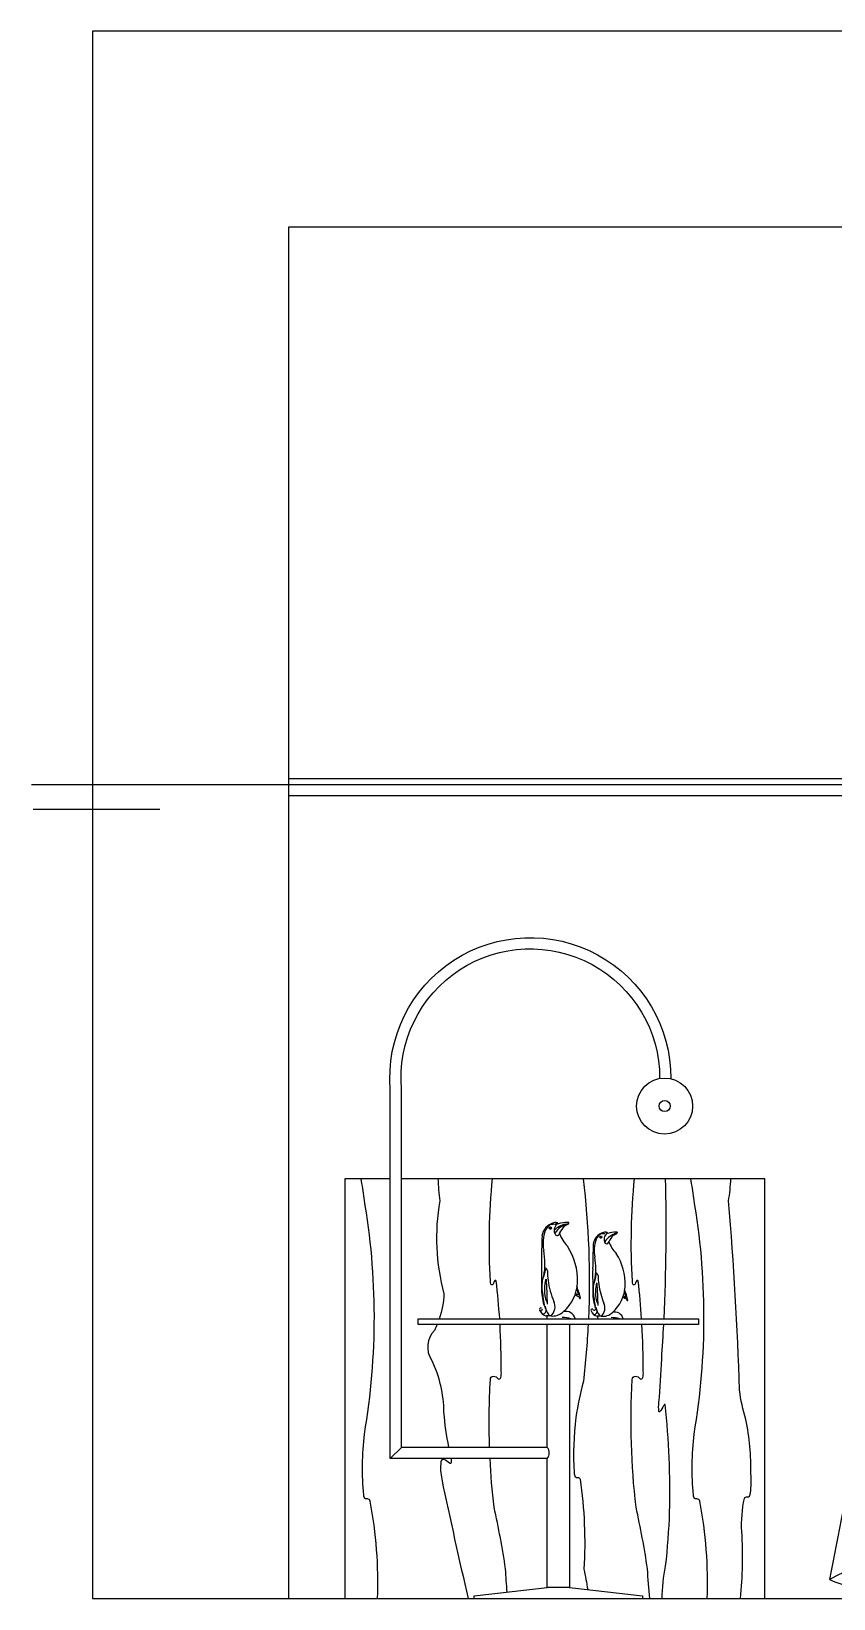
# Model space of a CAD drawing. Header units: inches. Extents: x 6.7 to 49.2, y 11 to 35.8.
# Drawn here: x 35.562 to 36.994, y 17.699 to 20.499 of the extents above; entities that cross this region are included whole.
import ezdxf

# ---------------------------------------------------------------- set-up
doc = ezdxf.new("R2010")
doc.units = ezdxf.units.IN
doc.header["$MEASUREMENT"] = 0
for name, color, linetype in [('02', 2, 'Continuous'), ('1', 1, 'Continuous'), ('4', 4, 'Continuous'), ('8', 8, 'Continuous')]:
    doc.layers.add(name, color=color, linetype=linetype)

msp = doc.modelspace()

# ---------------------------------------------------------------- hatches: boundary and pattern name
at = {"layer": '8'}
h = msp.add_hatch(dxfattribs=at)
h.set_pattern_fill('ANSI31', color=256, scale=0.00016727, style=0)
h.set_pattern_definition([(45, (36.7429382, 18.24434194), (-0.0003755328, 0.0003755328), [])])
h.paths.add_polyline_path([(36.4906, 18.3616, 1), (36.4865, 18.3616, 1)])
h = msp.add_hatch(dxfattribs=at)
h.set_pattern_fill('ANSI31', color=256, scale=0.000150543, style=0)
h.set_pattern_definition([(45, (36.80742547, 18.2398352), (-0.0003379795, 0.0003379795), [])])
h.paths.add_polyline_path([(36.5803, 18.3453, 1), (36.5767, 18.3453, 1)])

# ---------------------------------------------------------------- linework, layer by layer
at = {"layer": '02'}
for p, q in [((35.562, 19.1538), (40.5571, 19.1538)), ((36.2227, 17.9696), (36.2027, 17.9496)), ((36.5227, 17.7193), (36.4827, 17.7193))]:
    msp.add_line(p, q, dxfattribs=at)
for points in [[(36.1801, 17.6993, 0.05716), (36.1667, 17.8735, 0.38963), (36.1618, 17.8774, -0.119524), (36.1586, 17.8778, -0.255301), (36.1553, 17.8842, -0.050291), (36.1566, 17.9934, 0.085487), (36.1559, 18.4148, 0.006159), (36.1509, 18.4493, 0.006159)], [(36.2879, 18.4493, 0.022716), (36.2911, 18.4098, 0.110595), (36.2986, 18.244, -0.073358), (36.2902, 18.1993, -0.073358)], [(36.398, 18.1993, 0.01273), (36.3918, 18.2669, 0.587398), (36.3896, 18.2674, 0.162638), (36.3865, 18.2615, -0.727836), (36.3822, 18.261, -0.04503), (36.3815, 18.2662, -0.039272), (36.3854, 18.45)], [(36.547, 18.4493, -0.041282), (36.5565, 18.1993, -0.041282)], [(36.6514, 18.1993, 0.01273), (36.6452, 18.2669, 0.587398), (36.643, 18.2674, 0.162638), (36.64, 18.2615, -0.727836), (36.6356, 18.261, -0.04503), (36.6349, 18.2662, -0.039272), (36.6388, 18.45)], [(36.6914, 18.1993, 0.017917), (36.6942, 18.45)], [(36.7686, 17.6993, 0.05716), (36.7552, 17.8735, 0.38963), (36.7503, 17.8774, -0.119524), (36.7471, 17.8778, -0.255301), (36.7438, 17.8842, -0.050291), (36.7451, 17.9934, 0.085487), (36.7444, 18.4148, 0.006159), (36.7394, 18.4493, 0.006159)], [(36.8278, 17.6993, 0.044327), (36.8302, 17.819, -0.066672), (36.835, 17.8783, -0.419645), (36.8403, 17.8812, 0.31337), (36.8438, 17.8825, 0.11093), (36.8456, 17.8883, 0.055368), (36.8465, 17.9221, 0.053083), (36.8375, 18.0192, -0.044602), (36.8263, 18.0719, 0.012588), (36.8066, 18.4098, 0.02508), (36.8108, 18.4493, 0.02508)], [(36.5212, 18.3712, -0.021768), (36.5182, 18.3715, 0.07805), (36.503, 18.3687, 0.059076)], [(36.6079, 18.354, -0.021768), (36.6052, 18.3543, 0.07805), (36.5915, 18.3518, 0.059076)], [(36.2864, 18.1893, -0.019077), (36.2814, 18.1785, 0.354326), (36.2764, 18.1258, -0.108164), (36.298, 18.0322, 0.030744), (36.3067, 17.9696, 0.030744)], [(36.38, 17.9696, -0.022883), (36.3814, 18.0907, -0.41693), (36.3869, 18.0967, -0.220071), (36.3953, 18.0921, 0.577874), (36.3998, 18.0944, 0.112093), (36.4008, 18.1047, 0.015868), (36.3986, 18.1893)], [(36.556, 18.1893, -0.01682), (36.5474, 18.0876, 0.031531), (36.5342, 18.023, 0.043006), (36.5307, 17.9245, 0.098205), (36.5328, 17.917, 0.36523), (36.5373, 17.9158, -0.356043), (36.5415, 17.9128, -0.052666), (36.5483, 17.7518, -0.007521), (36.5553, 17.7155, -0.007521)], [(36.6658, 17.6993, -0.006823), (36.6619, 17.7525, 0.018283), (36.6414, 17.8627, -0.043177), (36.6348, 18.0907, -0.41693), (36.6403, 18.0967, -0.220071), (36.6487, 18.0921, 0.577874), (36.6533, 18.0944, 0.112093), (36.6543, 18.1047, 0.015868), (36.652, 18.1893, 0.015868)], [(36.6879, 17.6993, -0.042885), (36.6943, 17.7575, 0.04143), (36.7005, 17.9509, 0.013733), (36.6936, 18.0459, 0.550637), (36.6925, 18.0462, 0.083552), (36.6907, 18.044, -0.04384), (36.6836, 18.0331, -0.581346), (36.6823, 18.0341, -0.064167), (36.6823, 18.0495, 0.015996), (36.6872, 18.1276, 0.004412), (36.6909, 18.1893, 0.004412)], [(36.3112, 17.9496, -0.050045), (36.3114, 17.9428, -0.726973), (36.3084, 17.9413, 0.099826), (36.2983, 17.9479, 0.474653), (36.2931, 17.944, 0.079624), (36.2946, 17.9125, 0.004594), (36.3417, 17.6993)], [(36.4114, 17.711, -0.005313), (36.4085, 17.7525, 0.018283), (36.388, 17.8627, -0.01649), (36.3808, 17.9496)]]:
    msp.add_lwpolyline(points, format="xyb", dxfattribs=at)
msp.add_lwpolyline([(36.7527, 18.1893), (36.2527, 18.1893), (36.2527, 18.1993), (36.7527, 18.1993)], close=True, dxfattribs=at)
for centre, radius in [((36.6925, 18.5793), 0.01), ((36.4886, 18.3616), 0.002), ((36.5785, 18.3453), 0.0018), ((36.607, 18.3534), 0.00107)]:
    msp.add_circle(centre, radius, dxfattribs=at)
for centre, radius, start, end in [((36.5007, 18.3439), 0.0274, 104.5086, 172.0671), ((36.4975, 18.3642), 0.00719, 39.3244, 120.0909), ((36.5109, 18.357), 0.0156, 129.2025, 210.303), ((36.5251, 18.3287), 0.0411, 104.3466, 136.5591), ((36.5301, 18.3297), 0.0405, 103.6275, 146.3782), ((36.5008, 18.3614), 0.00764, 73.4259, 121.2017), ((36.5032, 18.3738), 0.00567, 202.7883, 241.2568), ((36.5152, 18.386), 0.0175, 269.2586, 287.7821), ((36.5203, 18.3705), 0.00119, 281.9293, 38.6585), ((36.5205, 18.3693), 3.004857926005281e-15, 288.8933, 282.2417), ((38.5594, 18.276), 2.087, 178.0327, 179.3895), ((36.5522, 18.3341), 0.0767, 162.4939, 189.5131), ((36.5032, 18.3446), 0.0272, 122.0147, 152.6211), ((36.4948, 18.3113), 0.0567, 87.8919, 96.053), ((36.5002, 18.353), 0.00478, 235.1978, 359.5594), ((36.5673, 18.3747), 0.0665, 199.8965, 223.6861), ((36.5704, 18.3164), 0.075, 139.9184, 150.7668), ((36.6679, 18.0082), 0.3887, 112.3284, 113.4849), ((36.5894, 18.3294), 0.0247, 104.5086, 172.0671), ((36.6358, 18.3206), 0.069, 162.4939, 189.5131), ((36.5917, 18.3301), 0.0245, 122.0147, 152.6211), ((36.5841, 18.3001), 0.051, 87.8919, 96.053), ((36.5865, 18.3477), 0.00647, 39.3244, 121.1806), ((36.5986, 18.3412), 0.0141, 129.2025, 210.303), ((36.6158, 18.3167), 0.0364, 103.6275, 146.3782), ((36.5917, 18.3563), 0.0051, 202.7883, 241.2568), ((36.6521, 18.3046), 0.0675, 139.9184, 150.7668), ((36.7399, 18.0273), 0.3498, 112.3284, 113.4849), ((36.6024, 18.3673), 0.0157, 269.2586, 287.7821), ((36.3503, 18.2976), 0.1285, 350.0208, 10.6905), ((36.4261, 18.2684), 0.1109, 357.782, 32.9726), ((38.4422, 18.2683), 1.8783, 178.0327, 179.3895), ((36.5889, 18.3376), 0.0043, 235.1978, 359.5594), ((36.6493, 18.3572), 0.0599, 199.8965, 223.6861), ((36.5223, 18.2615), 0.0999, 357.782, 32.9726), ((38.785, 18.2877), 2.3126, 179.7398, 180.9175), ((36.4725, 18.2982), 2.738367766141892e-16, 83.8298, 0.898), ((36.8056, 18.216), 0.334, 167.16, 169.7845), ((36.4635, 18.2751), 0.0224, 26.2122, 42.6148), ((36.6062, 18.2821), 0.1227, 178.639, 186.8204), ((38.6453, 18.2789), 2.0813, 179.7398, 180.9175), ((36.564, 18.2883), 2.464530989527703e-16, 83.8298, 0.898), ((36.454, 18.2877), 0.1157, 350.0208, 10.6905), ((36.523, 18.258), 0.0498, 158.6403, 186.9299), ((36.5555, 18.2517), 0.0775, 166.153, 190.9793), ((32.7235, 18.0607), 3.7637, 2.5076, 3.1888), ((36.6317, 18.2882), 0.1488, 188.0035, 202.9047), ((36.4635, 18.2675), 0.0735, 310.9061, 357.3189), ((36.4027, 18.2016), 0.1441, 13.9738, 22.4666), ((36.6095, 18.2521), 0.0448, 158.6403, 186.9299), ((36.8638, 18.2144), 0.3006, 167.16, 169.7845), ((36.6387, 18.2465), 0.0698, 166.153, 190.9793), ((36.5559, 18.2675), 0.0202, 26.2122, 42.6148), ((33.1899, 18.0745), 3.3873, 2.5076, 3.1888), ((36.6844, 18.2738), 0.1104, 178.639, 186.8204), ((36.7074, 18.2793), 0.1339, 188.0035, 202.9047), ((36.5559, 18.2607), 0.0662, 310.9061, 357.3189), ((36.5569, 18.2507), 0.0841, 179.9699, 200.938), ((38.8014, 18.5409), 2.3457, 187.0741, 187.7579), ((36.5022, 18.2424), 0.0234, 193.3352, 212.58), ((36.4756, 18.2208), 0.0213, 310.2697, 26.609), ((36.5132, 18.1983), 0.0476, 55.0503, 66.1554), ((36.5488, 18.2624), 0.0231, 228.5552, 243.8273), ((36.9411, 18.3513), 0.4171, 193.6011, 195.2451), ((36.5386, 18.2417), 3.114577538219637e-17, 210.4902, 90), ((36.5414, 18.2367), 0.00115, 136.6742, 343.8972), ((36.6399, 18.2455), 0.0757, 179.9699, 200.938), ((38.6601, 18.5067), 2.1112, 187.0741, 187.7579), ((36.5908, 18.2381), 0.0211, 193.3352, 212.58), ((36.6006, 18.1984), 0.0428, 55.0503, 66.1554), ((36.6327, 18.256), 0.0208, 228.5552, 243.8273), ((36.9857, 18.3361), 0.3754, 193.6011, 195.2451), ((36.5012, 18.2014), 0.1296, 13.9738, 22.4666), ((36.6235, 18.2374), 2.803119784397673e-17, 210.4902, 90), ((36.626, 18.233), 0.00104, 136.6742, 343.8972), ((36.627, 18.2327), 1.466334024158826e-15, 193.7621, 197.7052), ((36.4716, 18.2161), 0.00255, 62.7484, 26.46), ((36.4848, 18.2203), 0.0164, 199.7664, 258.6737), ((36.4748, 18.2141), 0.00645, 284.1894, 53.4793), ((36.4763, 18.2078), 7.606577128171924e-18, 118.3789, 270), ((36.5081, 18.2253), 0.0292, 186.4822, 220.9342), ((36.4862, 18.1859), 0.0189, 80.1689, 103.9169), ((36.4879, 18.201), 0.00592, 144.8284, 197.4248), ((36.4931, 18.2303), 0.0261, 261.776, 315.2559), ((36.5038, 18.1037), 0.0981, 77.01, 86.7958), ((36.5162, 18.1956), 0.017, 12.623, 105.6254), ((36.5632, 18.2144), 0.00229, 62.7484, 211.762), ((36.5751, 18.2182), 0.0148, 199.7664, 258.6737), ((36.5668, 18.2173), 0.0027, 197.2084, 26.3455), ((36.5661, 18.2126), 0.0058, 284.1894, 53.4793), ((36.5675, 18.207), 6.845919415354731e-18, 118.3789, 270), ((36.5961, 18.2227), 0.0263, 186.4822, 220.9342), ((36.5763, 18.1872), 0.017, 80.1689, 103.9169), ((36.5779, 18.2009), 0.00533, 144.8284, 197.4248), ((36.5668, 18.2186), 0.0192, 310.2697, 26.609), ((36.5826, 18.2272), 0.0235, 261.776, 315.2559), ((36.5922, 18.1133), 0.0883, 77.01, 86.7958), ((36.6034, 18.1959), 0.0153, 12.623, 105.6254), ((36.4713, 17.9596), 0.0152, 318.873, 41.127)]:
    msp.add_arc(centre, radius, start, end, dxfattribs=at)
at = {"layer": '1'}
msp.add_line((35.6713, 17.6993), (40.1713, 17.6993), dxfattribs=at)
msp.add_lwpolyline([(35.5651, 19.1098), (35.7915, 19.1098)], dxfattribs=at)
at = {"layer": '4'}
for p, q in [((40.1713, 20.4993), (35.6713, 20.4993)), ((35.6713, 20.4993), (35.6713, 17.6993)), ((37.9063, 20.1493), (36.0213, 20.1493)), ((36.0213, 20.1493), (36.0213, 17.6993)), ((36.0213, 19.1643), (37.906, 19.1643)), ((36.0213, 19.1343), (37.906, 19.1343)), ((36.1213, 18.4493), (36.1213, 17.6993)), ((36.2027, 18.4493), (36.1213, 18.4493)), ((36.8713, 18.4493), (36.2227, 18.4493)), ((36.8713, 17.6993), (36.8713, 18.4493))]:
    msp.add_line(p, q, dxfattribs=at)
for points in [[(36.4827, 17.9496), (36.2027, 17.9496), (36.2027, 18.6089, -1.044255), (36.7036, 18.6281)], [(36.4827, 17.9696), (36.2227, 17.9696), (36.2227, 18.6097, -1.045265), (36.6836, 18.6285)], [(37.8187, 17.7074, 0.282574), (37.5526, 17.7104, 0.324098), (37.2691, 17.7166, 0.293073), (36.987, 17.7336)]]:
    msp.add_lwpolyline(points, format="xyb", dxfattribs=at)
for points in [[(36.4827, 17.9696), (36.4827, 18.1893)], [(36.5227, 18.1893), (36.5227, 17.7193)], [(36.4827, 17.7193), (36.4827, 17.9496)], [(36.3527, 17.6993), (36.3527, 17.7043), (36.4827, 17.7193)], [(36.5227, 17.7193), (36.6527, 17.7043), (36.6527, 17.6993)]]:
    msp.add_lwpolyline(points, dxfattribs=at)
msp.add_circle((36.6925, 18.5793), 0.05, dxfattribs=at)
for centre, radius, start, end in [((54.1201, 14.4757), 17.4401, 167.5976, 169.23366), ((37.048, 17.8577), 0.1383, 243.7945, 276.7468)]:
    msp.add_arc(centre, radius, start, end, dxfattribs=at)

doc.saveas('drawing.dxf')
